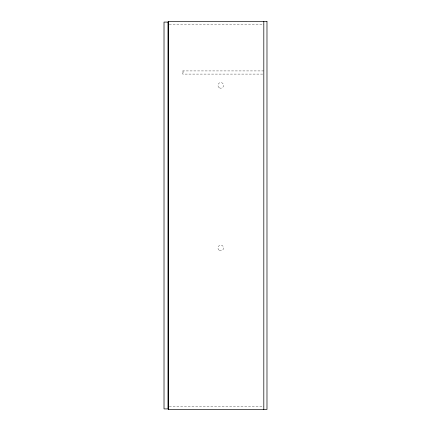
<?xml version="1.0" encoding="UTF-8"?>
<svg xmlns="http://www.w3.org/2000/svg" width="431" height="431" viewBox="0 0 431 431"><rect width="100%" height="100%" fill="white"/><g stroke="black" fill="none" stroke-linecap="round" stroke-linejoin="round"><path stroke-width="0.32" stroke-dasharray="2.15 1.62" d="M169.27 24.723L263.81 24.723M263.81 70.921L182.706 70.921L182.706 74.094L263.81 74.094M169.27 406.277L263.81 406.277M183.056 70.921L183.056 74.094M219.379 250.384A2.823 2.823 0 0 0 223.608 247.944A2.823 2.823 0 0 0 219.379 245.498A2.823 2.823 0 0 0 219.379 250.384M219.379 87.822A2.823 2.823 0 0 0 223.608 85.376A2.823 2.823 0 0 0 219.379 82.935A2.823 2.823 0 0 0 219.379 87.822"/><path stroke-width="0.65" d="M263.81 21.55L263.81 409.45M168.602 21.55L168.602 409.45M266.983 21.55L168.246 21.55L168.246 409.45L266.983 409.45L266.983 21.55M168.068 22.078L164.017 22.078L164.017 408.922L168.068 408.922L168.068 22.078"/></g></svg>
